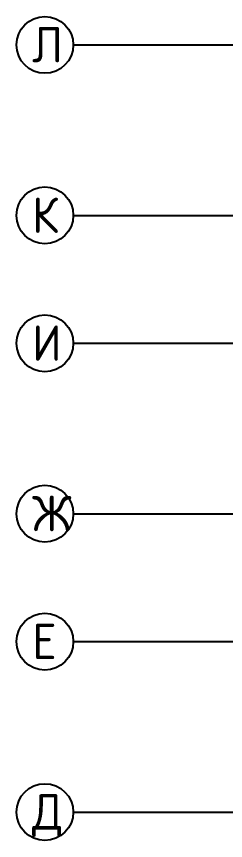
# Model space of a CAD drawing. Header units: millimetres. Extents: x -10163 to 1081624, y -5450 to 417560.
# Drawn here: x 392920 to 395865, y 19710 to 31310 of the extents above; entities that cross this region are included whole.
import ezdxf

# ---------------------------------------------------------------- set-up
doc = ezdxf.new("R2010")
doc.units = ezdxf.units.MM
doc.linetypes.add('Штрих-пунктир', pattern=[24, 20, -1.5, 1, -1.5])
doc.layers.add('Оси 2', color=253, linetype='Continuous')
doc.styles.add('ГОСТ', font='GOST Common.ttf', dxfattribs={"height": 400})

msp = doc.modelspace()

# ---------------------------------------------------------------- linework, layer by layer
at = {"layer": 'Оси 2', "linetype": 'Штрих-пунктир'}
for p, q in [((393720, 30910), (430140, 30910)), ((393720, 30910), (430140, 30910)), ((393720, 28510), (430140, 28510)), ((393720, 28510), (430140, 28510)), ((393720, 26710), (421573.24, 26710)), ((393720, 26710), (421573.24, 26710)), ((393720, 24310), (430140, 24310)), ((393720, 24310), (430140, 24310)), ((393720, 22510), (430140, 22510)), ((393720, 22510), (430140, 22510)), ((393720, 20110), (430140, 20110)), ((393720, 20110), (430140, 20110))]:
    msp.add_line(p, q, dxfattribs=at)
at = {"layer": 'Оси 2'}
for centre in [(393320, 30910), (393320, 30910), (393320, 28510), (393320, 28510), (393320, 26710), (393320, 26710), (393320, 24310), (393320, 24310), (393320, 22510), (393320, 22510), (393320, 20110), (393320, 20110)]:
    msp.add_circle(centre, 400, dxfattribs=at)

# ---------------------------------------------------------------- texts
at = {"layer": 'Оси 2', "char_height": 500, "attachment_point": 1, "style": 'ГОСТ'}
for s, insert in [('Л', (393140.634, 31163.722)), ('К', (393140.634, 28763.722)), ('И', (393140.634, 26963.722)), ('Ж', (393140.634, 24563.722)), ('Е', (393140.634, 22763.722)), ('Д', (393140.634, 20363.722))]:
    msp.add_mtext_dynamic_manual_height_columns(s, width=529.33393, gutter_width=12.5, heights=[0], dxfattribs=dict(at, insert=insert))

doc.saveas('drawing.dxf')
